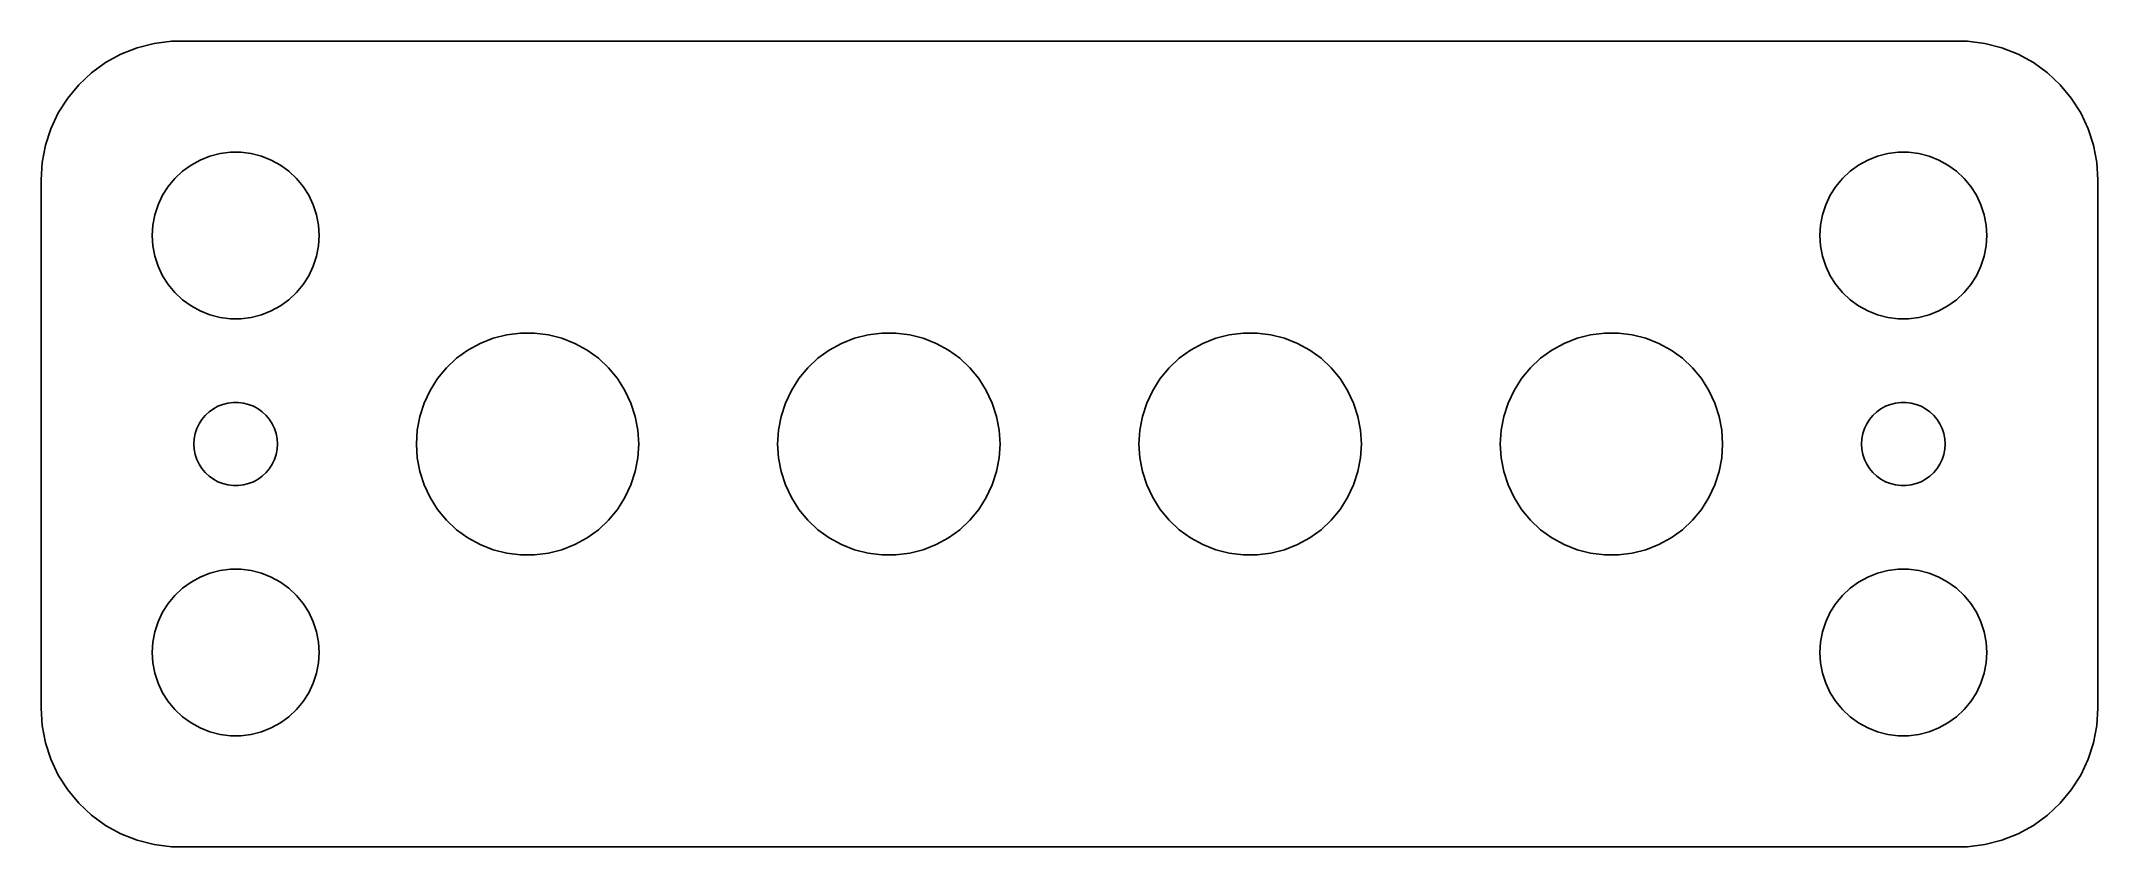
# Model space of a CAD drawing. Header units: metres. Extents: x -37 to 37, y -14.5 to 14.5.
import ezdxf

# ---------------------------------------------------------------- set-up
doc = ezdxf.new("R2010")
doc.units = ezdxf.units.M

msp = doc.modelspace()

# ---------------------------------------------------------------- linework, layer by layer
for p, q in [((-33.5451, 14.2553), (-34.1289, 14.0241)), ((-32.9369, 14.4114), (-33.5451, 14.2553)), ((-32.3139, 14.4901), (-32.9369, 14.4114)), ((32.3139, 14.4901), (-32.3139, 14.4901)), ((32.9369, 14.4114), (32.3139, 14.4901)), ((33.5451, 14.2553), (32.9369, 14.4114)), ((34.1289, 14.0241), (33.5451, 14.2553)), ((-35.1871, 13.3526), (-35.6448, 12.9227)), ((-34.6791, 13.7216), (-35.1871, 13.3526)), ((-34.1289, 14.0241), (-34.6791, 13.7216)), ((34.6791, 13.7216), (34.1289, 14.0241)), ((35.1871, 13.3526), (34.6791, 13.7216)), ((35.6448, 12.9227), (35.1871, 13.3526)), ((-35.6448, 12.9227), (-36.0451, 12.4389)), ((36.0451, 12.4389), (35.6448, 12.9227)), ((-36.3815, 11.9088), (-36.6489, 11.3406)), ((-36.0451, 12.4389), (-36.3815, 11.9088)), ((36.3815, 11.9088), (36.0451, 12.4389)), ((36.6489, 11.3406), (36.3815, 11.9088)), ((-36.6489, 11.3406), (-36.8429, 10.7434)), ((36.8429, 10.7434), (36.6489, 11.3406)), ((-36.8429, 10.7434), (-36.9606, 10.1267)), ((-30.927, 10.3532), (-30.5621, 10.4469)), ((-30.5621, 10.4469), (-30.1884, 10.4941)), ((-30.1884, 10.4941), (-29.8116, 10.4941)), ((-29.8116, 10.4941), (-29.4379, 10.4469)), ((-29.4379, 10.4469), (-29.0729, 10.3532)), ((29.0729, 10.3532), (29.4379, 10.4469)), ((29.4379, 10.4469), (29.8116, 10.4941)), ((29.8116, 10.4941), (30.1884, 10.4941)), ((30.1884, 10.4941), (30.5621, 10.4469)), ((30.5621, 10.4469), (30.927, 10.3532)), ((36.9606, 10.1267), (36.8429, 10.7434)), ((-36.9606, 10.1267), (-37, 9.5)), ((-32.1869, 9.55363), (-31.9123, 9.81154)), ((-31.9123, 9.81154), (-31.6075, 10.033)), ((-31.6075, 10.033), (-31.2773, 10.2145)), ((-31.2773, 10.2145), (-30.927, 10.3532)), ((-29.0729, 10.3532), (-28.7227, 10.2145)), ((-28.7227, 10.2145), (-28.3925, 10.033)), ((-28.3925, 10.033), (-28.0877, 9.81154)), ((-28.0877, 9.81154), (-27.8131, 9.55363)), ((27.8131, 9.55363), (28.0877, 9.81154)), ((28.0877, 9.81154), (28.3925, 10.033)), ((28.3925, 10.033), (28.7227, 10.2145)), ((28.7227, 10.2145), (29.0729, 10.3532)), ((30.927, 10.3532), (31.2773, 10.2145)), ((31.2773, 10.2145), (31.6075, 10.033)), ((31.6075, 10.033), (31.9123, 9.81154)), ((31.9123, 9.81154), (32.1869, 9.55363)), ((37, 9.5), (36.9606, 10.1267)), ((-37, 9.5), (-37, -9.5)), ((-32.7893, 8.60437), (-32.6289, 8.94525)), ((-32.6289, 8.94525), (-32.427, 9.26335)), ((-32.427, 9.26335), (-32.1869, 9.55363)), ((-27.8131, 9.55363), (-27.5729, 9.26335)), ((-27.5729, 9.26335), (-27.3711, 8.94525)), ((-27.3711, 8.94525), (-27.2107, 8.60437)), ((27.2107, 8.60437), (27.3711, 8.94525)), ((27.3711, 8.94525), (27.5729, 9.26335)), ((27.5729, 9.26335), (27.8131, 9.55363)), ((32.1869, 9.55363), (32.427, 9.26335)), ((32.427, 9.26335), (32.6289, 8.94525)), ((32.6289, 8.94525), (32.7893, 8.60437)), ((37, -9.5), (37, 9.5)), ((-32.9763, 7.87599), (-32.9057, 8.24606)), ((-32.9057, 8.24606), (-32.7893, 8.60437)), ((-27.2107, 8.60437), (-27.0942, 8.24606)), ((-27.0942, 8.24606), (-27.0237, 7.87599)), ((27.0237, 7.87599), (27.0942, 8.24606)), ((27.0942, 8.24606), (27.2107, 8.60437)), ((32.7893, 8.60437), (32.9057, 8.24606)), ((32.9057, 8.24606), (32.9763, 7.87599)), ((-33, 7.5), (-32.9763, 7.87599)), ((-32.9763, 7.12399), (-33, 7.5)), ((-27.0237, 7.87599), (-27, 7.5)), ((-27, 7.5), (-27.0237, 7.12399)), ((27, 7.5), (27.0237, 7.87599)), ((27.0237, 7.12399), (27, 7.5)), ((32.9763, 7.87599), (33, 7.5)), ((33, 7.5), (32.9763, 7.12399)), ((-32.9057, 6.75392), (-32.9763, 7.12399)), ((-32.7893, 6.39561), (-32.9057, 6.75392)), ((-27.0942, 6.75392), (-27.2107, 6.39561)), ((-27.0237, 7.12399), (-27.0942, 6.75392)), ((27.0942, 6.75392), (27.0237, 7.12399)), ((27.2107, 6.39561), (27.0942, 6.75392)), ((32.9057, 6.75392), (32.7893, 6.39561)), ((32.9763, 7.12399), (32.9057, 6.75392)), ((-32.6289, 6.05473), (-32.7893, 6.39561)), ((-32.427, 5.73663), (-32.6289, 6.05473)), ((-27.3711, 6.05473), (-27.5729, 5.73663)), ((-27.2107, 6.39561), (-27.3711, 6.05473)), ((27.3711, 6.05473), (27.2107, 6.39561)), ((27.5729, 5.73663), (27.3711, 6.05473)), ((32.6289, 6.05473), (32.427, 5.73663)), ((32.7893, 6.39561), (32.6289, 6.05473)), ((-32.1869, 5.44635), (-32.427, 5.73663)), ((-31.9123, 5.18845), (-32.1869, 5.44635)), ((-31.6075, 4.96701), (-31.9123, 5.18845)), ((-28.0877, 5.18845), (-28.3925, 4.96701)), ((-27.8131, 5.44635), (-28.0877, 5.18845)), ((-27.5729, 5.73663), (-27.8131, 5.44635)), ((27.8131, 5.44635), (27.5729, 5.73663)), ((28.0877, 5.18845), (27.8131, 5.44635)), ((28.3925, 4.96701), (28.0877, 5.18845)), ((31.9123, 5.18845), (31.6075, 4.96701)), ((32.1869, 5.44635), (31.9123, 5.18845)), ((32.427, 5.73663), (32.1869, 5.44635)), ((-31.2773, 4.78551), (-31.6075, 4.96701)), ((-30.927, 4.64682), (-31.2773, 4.78551)), ((-30.5621, 4.55313), (-30.927, 4.64682)), ((-30.1884, 4.50591), (-30.5621, 4.55313)), ((-29.8116, 4.50591), (-30.1884, 4.50591)), ((-29.4379, 4.55313), (-29.8116, 4.50591)), ((-29.0729, 4.64682), (-29.4379, 4.55313)), ((-28.7227, 4.78551), (-29.0729, 4.64682)), ((-28.3925, 4.96701), (-28.7227, 4.78551)), ((28.7227, 4.78551), (28.3925, 4.96701)), ((29.0729, 4.64682), (28.7227, 4.78551)), ((29.4379, 4.55313), (29.0729, 4.64682)), ((29.8116, 4.50591), (29.4379, 4.55313)), ((30.1884, 4.50591), (29.8116, 4.50591)), ((30.5621, 4.55313), (30.1884, 4.50591)), ((30.927, 4.64682), (30.5621, 4.55313)), ((31.2773, 4.78551), (30.927, 4.64682)), ((31.6075, 4.96701), (31.2773, 4.78551)), ((-21.2031, 3.61929), (-20.7361, 3.80421)), ((-20.7361, 3.80421), (-20.2495, 3.92914)), ((-20.2495, 3.92914), (-19.7512, 3.9921)), ((-19.7512, 3.9921), (-19.2488, 3.9921)), ((-19.2488, 3.9921), (-18.7505, 3.92914)), ((-18.7505, 3.92914), (-18.2639, 3.80421)), ((-18.2639, 3.80421), (-17.7969, 3.61929)), ((-8.20311, 3.61929), (-7.73605, 3.80421)), ((-7.73605, 3.80421), (-7.24951, 3.92914)), ((-7.24951, 3.92914), (-6.75116, 3.9921)), ((-6.75116, 3.9921), (-6.24883, 3.9921)), ((-6.24883, 3.9921), (-5.75047, 3.92914)), ((-5.75047, 3.92914), (-5.26393, 3.80421)), ((-5.26393, 3.80421), (-4.79688, 3.61929)), ((4.79688, 3.61929), (5.26393, 3.80421)), ((5.26393, 3.80421), (5.75047, 3.92914)), ((5.75047, 3.92914), (6.24883, 3.9921)), ((6.24883, 3.9921), (6.75116, 3.9921)), ((6.75116, 3.9921), (7.24951, 3.92914)), ((7.24951, 3.92914), (7.73605, 3.80421)), ((7.73605, 3.80421), (8.20311, 3.61929)), ((17.7969, 3.61929), (18.2639, 3.80421)), ((18.2639, 3.80421), (18.7505, 3.92914)), ((18.7505, 3.92914), (19.2488, 3.9921)), ((19.2488, 3.9921), (19.7512, 3.9921)), ((19.7512, 3.9921), (20.2495, 3.92914)), ((20.2495, 3.92914), (20.7361, 3.80421)), ((20.7361, 3.80421), (21.2031, 3.61929)), ((-22.4159, 2.73817), (-22.0497, 3.08205)), ((-22.0497, 3.08205), (-21.6433, 3.3773)), ((-21.6433, 3.3773), (-21.2031, 3.61929)), ((-17.7969, 3.61929), (-17.3567, 3.3773)), ((-17.3567, 3.3773), (-16.9503, 3.08205)), ((-16.9503, 3.08205), (-16.5841, 2.73817)), ((-9.41586, 2.73817), (-9.04968, 3.08205)), ((-9.04968, 3.08205), (-8.6433, 3.3773)), ((-8.6433, 3.3773), (-8.20311, 3.61929)), ((-4.79688, 3.61929), (-4.35669, 3.3773)), ((-4.35669, 3.3773), (-3.9503, 3.08205)), ((-3.9503, 3.08205), (-3.58412, 2.73817)), ((3.58412, 2.73817), (3.9503, 3.08205)), ((3.9503, 3.08205), (4.35669, 3.3773)), ((4.35669, 3.3773), (4.79688, 3.61929)), ((8.20311, 3.61929), (8.6433, 3.3773)), ((8.6433, 3.3773), (9.04968, 3.08205)), ((9.04968, 3.08205), (9.41586, 2.73817)), ((16.5841, 2.73817), (16.9503, 3.08205)), ((16.9503, 3.08205), (17.3567, 3.3773)), ((17.3567, 3.3773), (17.7969, 3.61929)), ((21.2031, 3.61929), (21.6433, 3.3773)), ((21.6433, 3.3773), (22.0497, 3.08205)), ((22.0497, 3.08205), (22.4159, 2.73817)), ((-23.0052, 1.927), (-22.7361, 2.35114)), ((-22.7361, 2.35114), (-22.4159, 2.73817)), ((-16.5841, 2.73817), (-16.2639, 2.35114)), ((-16.2639, 2.35114), (-15.9948, 1.927)), ((-10.0052, 1.927), (-9.73605, 2.35114)), ((-9.73605, 2.35114), (-9.41586, 2.73817)), ((-3.58412, 2.73817), (-3.26393, 2.35114)), ((-3.26393, 2.35114), (-2.99477, 1.927)), ((2.99477, 1.927), (3.26393, 2.35114)), ((3.26393, 2.35114), (3.58412, 2.73817)), ((9.41586, 2.73817), (9.73605, 2.35114)), ((9.73605, 2.35114), (10.0052, 1.927)), ((15.9948, 1.927), (16.2639, 2.35114)), ((16.2639, 2.35114), (16.5841, 2.73817)), ((22.4159, 2.73817), (22.7361, 2.35114)), ((22.7361, 2.35114), (23.0052, 1.927)), ((-30.2811, 1.47342), (-30.0942, 1.49704)), ((-30.0942, 1.49704), (-29.9058, 1.49704)), ((-29.9058, 1.49704), (-29.7189, 1.47342)), ((-23.2191, 1.47249), (-23.0052, 1.927)), ((-15.9948, 1.927), (-15.7809, 1.47249)), ((-10.2191, 1.47249), (-10.0052, 1.927)), ((-2.99477, 1.927), (-2.78088, 1.47249)), ((2.78088, 1.47249), (2.99477, 1.927)), ((10.0052, 1.927), (10.2191, 1.47249)), ((15.7809, 1.47249), (15.9948, 1.927)), ((23.0052, 1.927), (23.2191, 1.47249)), ((29.7189, 1.47342), (29.9058, 1.49704)), ((29.9058, 1.49704), (30.0942, 1.49704)), ((30.0942, 1.49704), (30.2811, 1.47342)), ((-31.3145, 0.722626), (-31.2135, 0.881668)), ((-31.2135, 0.881668), (-31.0934, 1.02681)), ((-31.0934, 1.02681), (-30.9561, 1.15576)), ((-30.9561, 1.15576), (-30.8037, 1.26648)), ((-30.8037, 1.26648), (-30.6387, 1.35724)), ((-30.6387, 1.35724), (-30.4635, 1.42657)), ((-30.4635, 1.42657), (-30.2811, 1.47342)), ((-29.7189, 1.47342), (-29.5365, 1.42657)), ((-29.5365, 1.42657), (-29.3613, 1.35724)), ((-29.3613, 1.35724), (-29.1963, 1.26648)), ((-29.1963, 1.26648), (-29.0439, 1.15576)), ((-29.0439, 1.15576), (-28.9065, 1.02681)), ((-28.9065, 1.02681), (-28.7865, 0.881668)), ((-28.7865, 0.881668), (-28.6855, 0.722626)), ((-23.4684, 0.501328), (-23.3743, 0.994751)), ((-23.3743, 0.994751), (-23.2191, 1.47249)), ((-15.7809, 1.47249), (-15.6257, 0.994751)), ((-15.6257, 0.994751), (-15.5315, 0.501328)), ((-10.4684, 0.501328), (-10.3743, 0.994751)), ((-10.3743, 0.994751), (-10.2191, 1.47249)), ((-2.78088, 1.47249), (-2.62566, 0.994751)), ((-2.62566, 0.994751), (-2.53154, 0.501328)), ((2.53154, 0.501328), (2.62566, 0.994751)), ((2.62566, 0.994751), (2.78088, 1.47249)), ((10.2191, 1.47249), (10.3743, 0.994751)), ((10.3743, 0.994751), (10.4684, 0.501328)), ((15.5315, 0.501328), (15.6257, 0.994751)), ((15.6257, 0.994751), (15.7809, 1.47249)), ((23.2191, 1.47249), (23.3743, 0.994751)), ((23.3743, 0.994751), (23.4684, 0.501328)), ((28.6855, 0.722626), (28.7865, 0.881668)), ((28.7865, 0.881668), (28.9065, 1.02681)), ((28.9065, 1.02681), (29.0439, 1.15576)), ((29.0439, 1.15576), (29.1963, 1.26648)), ((29.1963, 1.26648), (29.3613, 1.35724)), ((29.3613, 1.35724), (29.5365, 1.42657)), ((29.5365, 1.42657), (29.7189, 1.47342)), ((30.2811, 1.47342), (30.4635, 1.42657)), ((30.4635, 1.42657), (30.6387, 1.35724)), ((30.6387, 1.35724), (30.8037, 1.26648)), ((30.8037, 1.26648), (30.9561, 1.15576)), ((30.9561, 1.15576), (31.0934, 1.02681)), ((31.0934, 1.02681), (31.2135, 0.881668)), ((31.2135, 0.881668), (31.3145, 0.722626)), ((-31.5, 0), (-31.4882, 0.187988)), ((-31.4882, -0.187988), (-31.5, 0)), ((-31.4882, 0.187988), (-31.4529, 0.373032)), ((-31.4529, 0.373032), (-31.3947, 0.552185)), ((-31.3947, 0.552185), (-31.3145, 0.722626)), ((-28.6855, 0.722626), (-28.6053, 0.552185)), ((-28.6053, 0.552185), (-28.5471, 0.373032)), ((-28.5471, 0.373032), (-28.5118, 0.187988)), ((-28.5118, 0.187988), (-28.5, 0)), ((-28.5, 0), (-28.5118, -0.187988)), ((-23.5, 0), (-23.4684, 0.501328)), ((-23.4684, -0.501328), (-23.5, 0)), ((-15.5315, 0.501328), (-15.5, 0)), ((-15.5, 0), (-15.5315, -0.501328)), ((-10.5, 0), (-10.4684, 0.501328)), ((-10.4684, -0.501328), (-10.5, 0)), ((-2.53154, 0.501328), (-2.5, 0)), ((-2.5, 0), (-2.53154, -0.501328)), ((2.5, 0), (2.53154, 0.501328)), ((2.53154, -0.501328), (2.5, 0)), ((10.4684, 0.501328), (10.5, 0)), ((10.5, 0), (10.4684, -0.501328)), ((15.5, 0), (15.5315, 0.501328)), ((15.5315, -0.501328), (15.5, 0)), ((23.4684, 0.501328), (23.5, 0)), ((23.5, 0), (23.4684, -0.501328)), ((28.5, 0), (28.5118, 0.187988)), ((28.5118, -0.187988), (28.5, 0)), ((28.5118, 0.187988), (28.5471, 0.373032)), ((28.5471, 0.373032), (28.6053, 0.552185)), ((28.6053, 0.552185), (28.6855, 0.722626)), ((31.3145, 0.722626), (31.3947, 0.552185)), ((31.3947, 0.552185), (31.4529, 0.373032)), ((31.4529, 0.373032), (31.4882, 0.187988)), ((31.4882, 0.187988), (31.5, 0)), ((31.5, 0), (31.4882, -0.187988)), ((-31.4529, -0.373032), (-31.4882, -0.187988)), ((-31.3947, -0.552185), (-31.4529, -0.373032)), ((-31.3145, -0.722626), (-31.3947, -0.552185)), ((-31.2135, -0.881668), (-31.3145, -0.722626)), ((-28.6855, -0.722626), (-28.7865, -0.881668)), ((-28.6053, -0.552185), (-28.6855, -0.722626)), ((-28.5471, -0.373032), (-28.6053, -0.552185)), ((-28.5118, -0.187988), (-28.5471, -0.373032)), ((-23.3743, -0.994751), (-23.4684, -0.501328)), ((-15.5315, -0.501328), (-15.6257, -0.994751)), ((-10.3743, -0.994751), (-10.4684, -0.501328)), ((-2.53154, -0.501328), (-2.62566, -0.994751)), ((2.62566, -0.994751), (2.53154, -0.501328)), ((10.4684, -0.501328), (10.3743, -0.994751)), ((15.6257, -0.994751), (15.5315, -0.501328)), ((23.4684, -0.501328), (23.3743, -0.994751)), ((28.5471, -0.373032), (28.5118, -0.187988)), ((28.6053, -0.552185), (28.5471, -0.373032)), ((28.6855, -0.722626), (28.6053, -0.552185)), ((28.7865, -0.881668), (28.6855, -0.722626)), ((31.3145, -0.722626), (31.2135, -0.881668)), ((31.3947, -0.552185), (31.3145, -0.722626)), ((31.4529, -0.373032), (31.3947, -0.552185)), ((31.4882, -0.187988), (31.4529, -0.373032)), ((-31.0934, -1.02681), (-31.2135, -0.881668)), ((-30.9561, -1.15576), (-31.0934, -1.02681)), ((-30.8037, -1.26648), (-30.9561, -1.15576)), ((-30.6387, -1.35724), (-30.8037, -1.26648)), ((-30.4635, -1.42657), (-30.6387, -1.35724)), ((-30.2811, -1.47342), (-30.4635, -1.42657)), ((-30.0942, -1.49704), (-30.2811, -1.47342)), ((-29.7189, -1.47342), (-29.9058, -1.49704)), ((-29.5365, -1.42657), (-29.7189, -1.47342)), ((-29.3613, -1.35724), (-29.5365, -1.42657)), ((-29.1963, -1.26648), (-29.3613, -1.35724)), ((-29.0439, -1.15576), (-29.1963, -1.26648)), ((-28.9065, -1.02681), (-29.0439, -1.15576)), ((-28.7865, -0.881668), (-28.9065, -1.02681)), ((-23.2191, -1.47249), (-23.3743, -0.994751)), ((-23.0052, -1.927), (-23.2191, -1.47249)), ((-15.7809, -1.47249), (-15.9948, -1.927)), ((-15.6257, -0.994751), (-15.7809, -1.47249)), ((-10.2191, -1.47249), (-10.3743, -0.994751)), ((-10.0052, -1.927), (-10.2191, -1.47249)), ((-2.78088, -1.47249), (-2.99477, -1.927)), ((-2.62566, -0.994751), (-2.78088, -1.47249)), ((2.78088, -1.47249), (2.62566, -0.994751)), ((2.99477, -1.927), (2.78088, -1.47249)), ((10.2191, -1.47249), (10.0052, -1.927)), ((10.3743, -0.994751), (10.2191, -1.47249)), ((15.7809, -1.47249), (15.6257, -0.994751)), ((15.9948, -1.927), (15.7809, -1.47249)), ((23.2191, -1.47249), (23.0052, -1.927)), ((23.3743, -0.994751), (23.2191, -1.47249)), ((28.9065, -1.02681), (28.7865, -0.881668)), ((29.0439, -1.15576), (28.9065, -1.02681)), ((29.1963, -1.26648), (29.0439, -1.15576)), ((29.3613, -1.35724), (29.1963, -1.26648)), ((29.5365, -1.42657), (29.3613, -1.35724)), ((29.7189, -1.47342), (29.5365, -1.42657)), ((29.9058, -1.49704), (29.7189, -1.47342)), ((30.2811, -1.47342), (30.0942, -1.49704)), ((30.4635, -1.42657), (30.2811, -1.47342)), ((30.6387, -1.35724), (30.4635, -1.42657)), ((30.8037, -1.26648), (30.6387, -1.35724)), ((30.9561, -1.15576), (30.8037, -1.26648)), ((31.0934, -1.02681), (30.9561, -1.15576)), ((31.2135, -0.881668), (31.0934, -1.02681)), ((-29.9058, -1.49704), (-30.0942, -1.49704)), ((-22.7361, -2.35114), (-23.0052, -1.927)), ((-15.9948, -1.927), (-16.2639, -2.35114)), ((-9.73605, -2.35114), (-10.0052, -1.927)), ((-2.99477, -1.927), (-3.26393, -2.35114)), ((3.26393, -2.35114), (2.99477, -1.927)), ((10.0052, -1.927), (9.73605, -2.35114)), ((16.2639, -2.35114), (15.9948, -1.927)), ((23.0052, -1.927), (22.7361, -2.35114)), ((30.0942, -1.49704), (29.9058, -1.49704)), ((-22.4159, -2.73817), (-22.7361, -2.35114)), ((-22.0497, -3.08205), (-22.4159, -2.73817)), ((-16.5841, -2.73817), (-16.9503, -3.08205)), ((-16.2639, -2.35114), (-16.5841, -2.73817)), ((-9.41586, -2.73817), (-9.73605, -2.35114)), ((-9.04968, -3.08205), (-9.41586, -2.73817)), ((-3.58412, -2.73817), (-3.9503, -3.08205)), ((-3.26393, -2.35114), (-3.58412, -2.73817)), ((3.58412, -2.73817), (3.26393, -2.35114)), ((3.9503, -3.08205), (3.58412, -2.73817)), ((9.41586, -2.73817), (9.04968, -3.08205)), ((9.73605, -2.35114), (9.41586, -2.73817)), ((16.5841, -2.73817), (16.2639, -2.35114)), ((16.9503, -3.08205), (16.5841, -2.73817)), ((22.4159, -2.73817), (22.0497, -3.08205)), ((22.7361, -2.35114), (22.4159, -2.73817)), ((-21.6433, -3.3773), (-22.0497, -3.08205)), ((-21.2031, -3.61929), (-21.6433, -3.3773)), ((-20.7361, -3.80421), (-21.2031, -3.61929)), ((-17.7969, -3.61929), (-18.2639, -3.80421)), ((-17.3567, -3.3773), (-17.7969, -3.61929)), ((-16.9503, -3.08205), (-17.3567, -3.3773)), ((-8.6433, -3.3773), (-9.04968, -3.08205)), ((-8.20311, -3.61929), (-8.6433, -3.3773)), ((-7.73605, -3.80421), (-8.20311, -3.61929)), ((-4.79688, -3.61929), (-5.26393, -3.80421)), ((-4.35669, -3.3773), (-4.79688, -3.61929)), ((-3.9503, -3.08205), (-4.35669, -3.3773)), ((4.35669, -3.3773), (3.9503, -3.08205)), ((4.79688, -3.61929), (4.35669, -3.3773)), ((5.26393, -3.80421), (4.79688, -3.61929)), ((8.20311, -3.61929), (7.73605, -3.80421)), ((8.6433, -3.3773), (8.20311, -3.61929)), ((9.04968, -3.08205), (8.6433, -3.3773)), ((17.3567, -3.3773), (16.9503, -3.08205)), ((17.7969, -3.61929), (17.3567, -3.3773)), ((18.2639, -3.80421), (17.7969, -3.61929)), ((21.2031, -3.61929), (20.7361, -3.80421)), ((21.6433, -3.3773), (21.2031, -3.61929)), ((22.0497, -3.08205), (21.6433, -3.3773)), ((-20.2495, -3.92914), (-20.7361, -3.80421)), ((-19.7512, -3.9921), (-20.2495, -3.92914)), ((-19.2488, -3.9921), (-19.7512, -3.9921)), ((-18.7505, -3.92914), (-19.2488, -3.9921)), ((-18.2639, -3.80421), (-18.7505, -3.92914)), ((-7.24951, -3.92914), (-7.73605, -3.80421)), ((-6.75116, -3.9921), (-7.24951, -3.92914)), ((-6.24883, -3.9921), (-6.75116, -3.9921)), ((-5.75047, -3.92914), (-6.24883, -3.9921)), ((-5.26393, -3.80421), (-5.75047, -3.92914)), ((5.75047, -3.92914), (5.26393, -3.80421)), ((6.24883, -3.9921), (5.75047, -3.92914)), ((6.75116, -3.9921), (6.24883, -3.9921)), ((7.24951, -3.92914), (6.75116, -3.9921)), ((7.73605, -3.80421), (7.24951, -3.92914)), ((18.7505, -3.92914), (18.2639, -3.80421)), ((19.2488, -3.9921), (18.7505, -3.92914)), ((19.7512, -3.9921), (19.2488, -3.9921)), ((20.2495, -3.92914), (19.7512, -3.9921)), ((20.7361, -3.80421), (20.2495, -3.92914)), ((-31.9123, -5.18845), (-31.6075, -4.96701)), ((-31.6075, -4.96701), (-31.2773, -4.78551)), ((-31.2773, -4.78551), (-30.927, -4.64682)), ((-30.927, -4.64682), (-30.5621, -4.55313)), ((-30.5621, -4.55313), (-30.1884, -4.50591)), ((-30.1884, -4.50591), (-29.8116, -4.50591)), ((-29.8116, -4.50591), (-29.4379, -4.55313)), ((-29.4379, -4.55313), (-29.0729, -4.64682)), ((-29.0729, -4.64682), (-28.7227, -4.78551)), ((-28.7227, -4.78551), (-28.3925, -4.96701)), ((-28.3925, -4.96701), (-28.0877, -5.18845)), ((28.0877, -5.18845), (28.3925, -4.96701)), ((28.3925, -4.96701), (28.7227, -4.78551)), ((28.7227, -4.78551), (29.0729, -4.64682)), ((29.0729, -4.64682), (29.4379, -4.55313)), ((29.4379, -4.55313), (29.8116, -4.50591)), ((29.8116, -4.50591), (30.1884, -4.50591)), ((30.1884, -4.50591), (30.5621, -4.55313)), ((30.5621, -4.55313), (30.927, -4.64682)), ((30.927, -4.64682), (31.2773, -4.78551)), ((31.2773, -4.78551), (31.6075, -4.96701)), ((31.6075, -4.96701), (31.9123, -5.18845)), ((-32.6289, -6.05473), (-32.427, -5.73663)), ((-32.427, -5.73663), (-32.1869, -5.44635)), ((-32.1869, -5.44635), (-31.9123, -5.18845)), ((-28.0877, -5.18845), (-27.8131, -5.44635)), ((-27.8131, -5.44635), (-27.5729, -5.73663)), ((-27.5729, -5.73663), (-27.3711, -6.05473)), ((27.3711, -6.05473), (27.5729, -5.73663)), ((27.5729, -5.73663), (27.8131, -5.44635)), ((27.8131, -5.44635), (28.0877, -5.18845)), ((31.9123, -5.18845), (32.1869, -5.44635)), ((32.1869, -5.44635), (32.427, -5.73663)), ((32.427, -5.73663), (32.6289, -6.05473)), ((-32.9057, -6.75392), (-32.7893, -6.39561)), ((-32.7893, -6.39561), (-32.6289, -6.05473)), ((-27.3711, -6.05473), (-27.2107, -6.39561)), ((-27.2107, -6.39561), (-27.0942, -6.75392)), ((27.0942, -6.75392), (27.2107, -6.39561)), ((27.2107, -6.39561), (27.3711, -6.05473)), ((32.6289, -6.05473), (32.7893, -6.39561)), ((32.7893, -6.39561), (32.9057, -6.75392)), ((-33, -7.5), (-32.9763, -7.12399)), ((-32.9763, -7.12399), (-32.9057, -6.75392)), ((-27.0942, -6.75392), (-27.0237, -7.12399)), ((-27.0237, -7.12399), (-27, -7.5)), ((27, -7.5), (27.0237, -7.12399)), ((27.0237, -7.12399), (27.0942, -6.75392)), ((32.9057, -6.75392), (32.9763, -7.12399)), ((32.9763, -7.12399), (33, -7.5)), ((-32.9763, -7.87599), (-33, -7.5)), ((-32.9057, -8.24606), (-32.9763, -7.87599)), ((-27.0237, -7.87599), (-27.0942, -8.24606)), ((-27, -7.5), (-27.0237, -7.87599)), ((27.0237, -7.87599), (27, -7.5)), ((27.0942, -8.24606), (27.0237, -7.87599)), ((32.9763, -7.87599), (32.9057, -8.24606)), ((33, -7.5), (32.9763, -7.87599)), ((-32.7893, -8.60437), (-32.9057, -8.24606)), ((-32.6289, -8.94525), (-32.7893, -8.60437)), ((-27.2107, -8.60437), (-27.3711, -8.94525)), ((-27.0942, -8.24606), (-27.2107, -8.60437)), ((27.2107, -8.60437), (27.0942, -8.24606)), ((27.3711, -8.94525), (27.2107, -8.60437)), ((32.7893, -8.60437), (32.6289, -8.94525)), ((32.9057, -8.24606), (32.7893, -8.60437)), ((-37, -9.5), (-36.9606, -10.1267)), ((-32.427, -9.26335), (-32.6289, -8.94525)), ((-32.1869, -9.55363), (-32.427, -9.26335)), ((-31.9123, -9.81154), (-32.1869, -9.55363)), ((-27.8131, -9.55363), (-28.0877, -9.81154)), ((-27.5729, -9.26335), (-27.8131, -9.55363)), ((-27.3711, -8.94525), (-27.5729, -9.26335)), ((27.5729, -9.26335), (27.3711, -8.94525)), ((27.8131, -9.55363), (27.5729, -9.26335)), ((28.0877, -9.81154), (27.8131, -9.55363)), ((32.1869, -9.55363), (31.9123, -9.81154)), ((32.427, -9.26335), (32.1869, -9.55363)), ((32.6289, -8.94525), (32.427, -9.26335)), ((36.9606, -10.1267), (37, -9.5)), ((-36.9606, -10.1267), (-36.8429, -10.7434)), ((-31.6075, -10.033), (-31.9123, -9.81154)), ((-31.2773, -10.2145), (-31.6075, -10.033)), ((-30.927, -10.3532), (-31.2773, -10.2145)), ((-30.5621, -10.4469), (-30.927, -10.3532)), ((-29.0729, -10.3532), (-29.4379, -10.4469)), ((-28.7227, -10.2145), (-29.0729, -10.3532)), ((-28.3925, -10.033), (-28.7227, -10.2145)), ((-28.0877, -9.81154), (-28.3925, -10.033)), ((28.3925, -10.033), (28.0877, -9.81154)), ((28.7227, -10.2145), (28.3925, -10.033)), ((29.0729, -10.3532), (28.7227, -10.2145)), ((29.4379, -10.4469), (29.0729, -10.3532)), ((30.927, -10.3532), (30.5621, -10.4469)), ((31.2773, -10.2145), (30.927, -10.3532)), ((31.6075, -10.033), (31.2773, -10.2145)), ((31.9123, -9.81154), (31.6075, -10.033)), ((36.8429, -10.7434), (36.9606, -10.1267)), ((-36.8429, -10.7434), (-36.6489, -11.3406)), ((-30.1884, -10.4941), (-30.5621, -10.4469)), ((-29.8116, -10.4941), (-30.1884, -10.4941)), ((-29.4379, -10.4469), (-29.8116, -10.4941)), ((29.8116, -10.4941), (29.4379, -10.4469)), ((30.1884, -10.4941), (29.8116, -10.4941)), ((30.5621, -10.4469), (30.1884, -10.4941)), ((36.6489, -11.3406), (36.8429, -10.7434)), ((-36.6489, -11.3406), (-36.3815, -11.9088)), ((36.3815, -11.9088), (36.6489, -11.3406)), ((-36.3815, -11.9088), (-36.0451, -12.4389)), ((-36.0451, -12.4389), (-35.6448, -12.9227)), ((35.6448, -12.9227), (36.0451, -12.4389)), ((36.0451, -12.4389), (36.3815, -11.9088)), ((-35.6448, -12.9227), (-35.1871, -13.3526)), ((35.1871, -13.3526), (35.6448, -12.9227)), ((-35.1871, -13.3526), (-34.6791, -13.7216)), ((-34.6791, -13.7216), (-34.1289, -14.0241)), ((-34.1289, -14.0241), (-33.5451, -14.2553)), ((33.5451, -14.2553), (34.1289, -14.0241)), ((34.1289, -14.0241), (34.6791, -13.7216)), ((34.6791, -13.7216), (35.1871, -13.3526)), ((-33.5451, -14.2553), (-32.9369, -14.4114)), ((-32.9369, -14.4114), (-32.3139, -14.4901)), ((-32.3139, -14.4901), (32.3139, -14.4901)), ((32.3139, -14.4901), (32.9369, -14.4114)), ((32.9369, -14.4114), (33.5451, -14.2553))]:
    msp.add_line(p, q)

doc.saveas('drawing.dxf')
